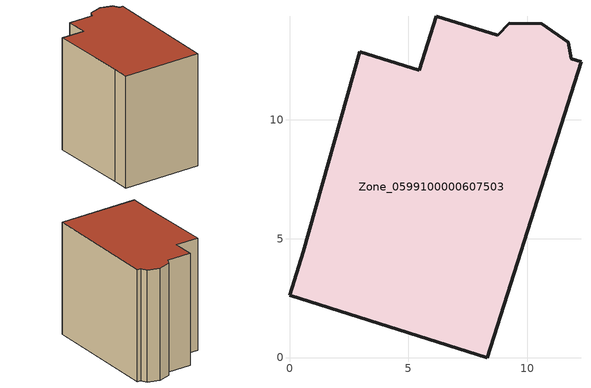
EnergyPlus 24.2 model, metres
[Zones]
Zone_0599100000607503
 floor ground (C_G): 9.24,14.06 10.6,14.04 11.73,13.26 11.84,12.58 12.26,12.45 8.32,0 0,2.63 0.57,4.44 2.96,12.86 5.45,12.08 6.17,14.35 8.75,13.56 z0
 wall outside (C_F): 11.84,12.58 11.73,13.26 10.6,14.04 9.24,14.06 8.75,13.56 6.17,14.35 5.45,12.08 2.96,12.86 0.57,4.44 0,2.63 8.32,0 12.26,12.45 11.84,12.58 z0:12.37
 roof outside (C_R): 8.32,0 12.26,12.45 11.84,12.58 11.73,13.26 10.6,14.04 9.24,14.06 8.75,13.56 6.17,14.35 5.45,12.08 2.96,12.86 0.57,4.44 0,2.63 z12.37
[BUILDING]
Pand.0599100000607503: North Axis=0; Terrain=City; Loads Convergence Tolerance Value=0.04; Temperature Convergence Tolerance Value=0.4; Solar Distribution=FullExterior; Maximum Number of Warmup Days=25; Minimum Number of Warmup Days=1
[Site:Location]
Rotterdam.The.Hague.AP_ZH_NLD Design_Conditions: Latitude=51.96; Longitude=4.45; Time Zone=1; Elevation=-4.5
[SITE:GROUNDTEMPERATURE:BUILDINGSURFACE]
18, 18, 18, 18, 18, 18, 18, 18, 18, 18, 18, 18
[MATERIAL] Thermal Absorptance=0.9; Solar Absorptance=0.7; Visible Absorptance=0.7
Name | Roughness | Thickness | Conductivity | Density | Specific Heat
G.TI.1946 | MediumSmooth | 0.15 | 1 | 540 | 1210
F.TI.1946 | Rough | 0.3 | 0.857143 | 1920 | 840
R.TI.1946 | MediumRough | 0.2 | 0.1 | 1500 | 1000
[CONSTRUCTION]
C_G: G.TI.1946
C_F: F.TI.1946
C_R: R.TI.1946
[ZONE]
Zone_0599100000607503: Type=1; Multiplier=1; Ceiling Height=Autocalculate; Volume=Autocalculate; Floor Area=autocalculate; Part of Total Floor Area=Yes
[ZONEINFILTRATION:DESIGNFLOWRATE]
Infil_Zone_0599100000607503: Zone or ZoneList or Space or SpaceList=Zone_0599100000607503; Schedule=AlwaysOn; Design Flow Rate Calculation Method=Flow/Area; Flow Rate per Floor Area=0.003; Constant Term Coefficient=1; Temperature Term Coefficient=0; Velocity Term Coefficient=0; Velocity Squared Term Coefficient=0
[HVACTEMPLATE:ZONE:IDEALLOADSAIRSYSTEM]
Zone_0599100000607503: Maximum Heating Supply Air Temperature=50; Minimum Cooling Supply Air Temperature=13; Maximum Heating Supply Air Humidity Ratio=0.0156; Minimum Cooling Supply Air Humidity Ratio=0.0077; Heating Limit=NoLimit; Cooling Limit=NoLimit; Dehumidification Control Type=ConstantSensibleHeatRatio; Cooling Sensible Heat Ratio=0.7; Dehumidification Setpoint=60; Humidification Control Type=None; Humidification Setpoint=30; Outdoor Air Method=None; Outdoor Air Flow Rate per Person=0.00944; Outdoor Air Flow Rate per Zone Floor Area=0; Outdoor Air Flow Rate per Zone=0; Demand Controlled Ventilation Type=None; Outdoor Air Economizer Type=NoEconomizer; Heat Recovery Type=None; Sensible Heat Recovery Effectiveness=0.7; Latent Heat Recovery Effectiveness=0.65
[ZONECONTROL:THERMOSTAT]
ThermostatControl_Zone_0599100000607503: Zone or ZoneList=Zone_0599100000607503; Control Type Schedule=DualSetpointControlType; Control 1=Thermostat_Zone_0599100000607503; Temperature Difference Between Cutout And Setpoint=0
[THERMOSTATSETPOINT:DUALSETPOINT]
Thermostat_Zone_0599100000607503: Heating Setpoint Temperature Schedule=HeatingSetpoint_Zone_0599100000607503; Cooling Setpoint Temperature Schedule=CoolingSetpoint_Zone_0599100000607503
[SCHEDULE:COMPACT]
HeatingSetpoint_Zone_0599100000607503: Through: 12/31, For: AllDays, Until: 24:00, 21
CoolingSetpoint_Zone_0599100000607503: Through: 12/31, For: AllDays, Until: 24:00, 24
DualSetpointControlType: Through: 12/31, For: AllDays, Until: 24:00, 4
AlwaysOn: Through: 12/31, For: AllDays, Until: 24:00, 1
